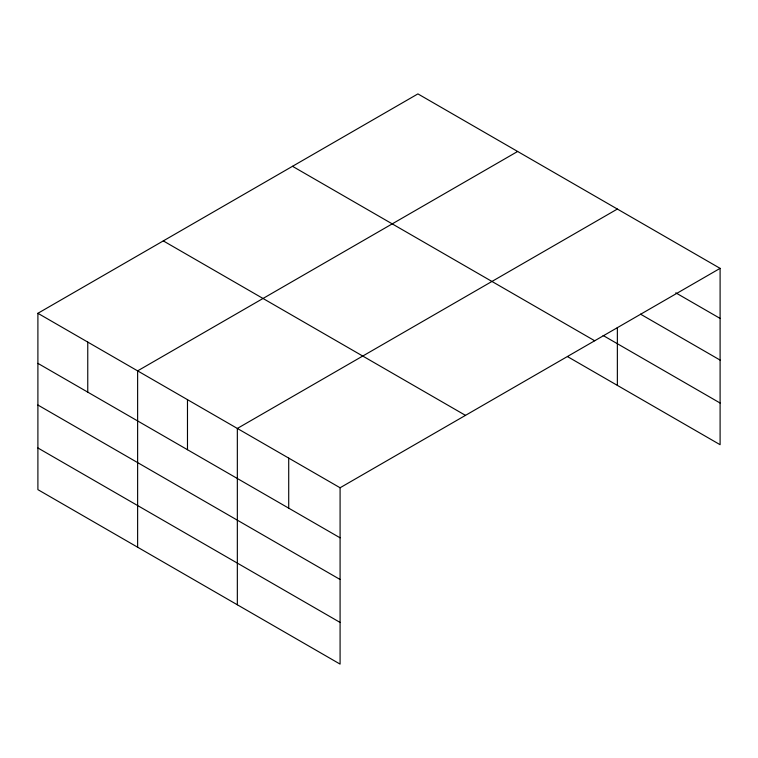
<?xml version="1.0" encoding="UTF-8"?>
<svg xmlns="http://www.w3.org/2000/svg" width="758" height="758" viewBox="0 0 758 758"><rect width="100%" height="100%" fill="white"/><g stroke="black" fill="none" stroke-linecap="round" stroke-linejoin="round"><path stroke-width="1.14" d="M720.1 268.36L417.914 93.897L37.9 313.3L37.9 489.64L340.086 664.103L340.086 487.764L720.1 268.36L720.1 444.7L567.496 356.592M517.638 151.467L137.624 370.87L137.624 547.21M617.363 209.047L237.339 428.45L237.339 604.78M675.776 292.834L720.1 318.417M640.529 314.153L720.1 360.088M603.112 335.481L720.1 403.029M292.512 166.305L594.698 340.768M163.302 240.902L465.488 415.365M37.9 313.3L340.086 487.764M37.9 363.357L340.086 537.82M37.9 405.028L340.086 579.491M37.9 447.969L340.086 622.432M617.363 327.465L617.363 385.386M288.713 458.107L288.713 508.163M187.482 399.656L187.482 449.712M87.757 342.085L87.757 392.142"/></g></svg>
